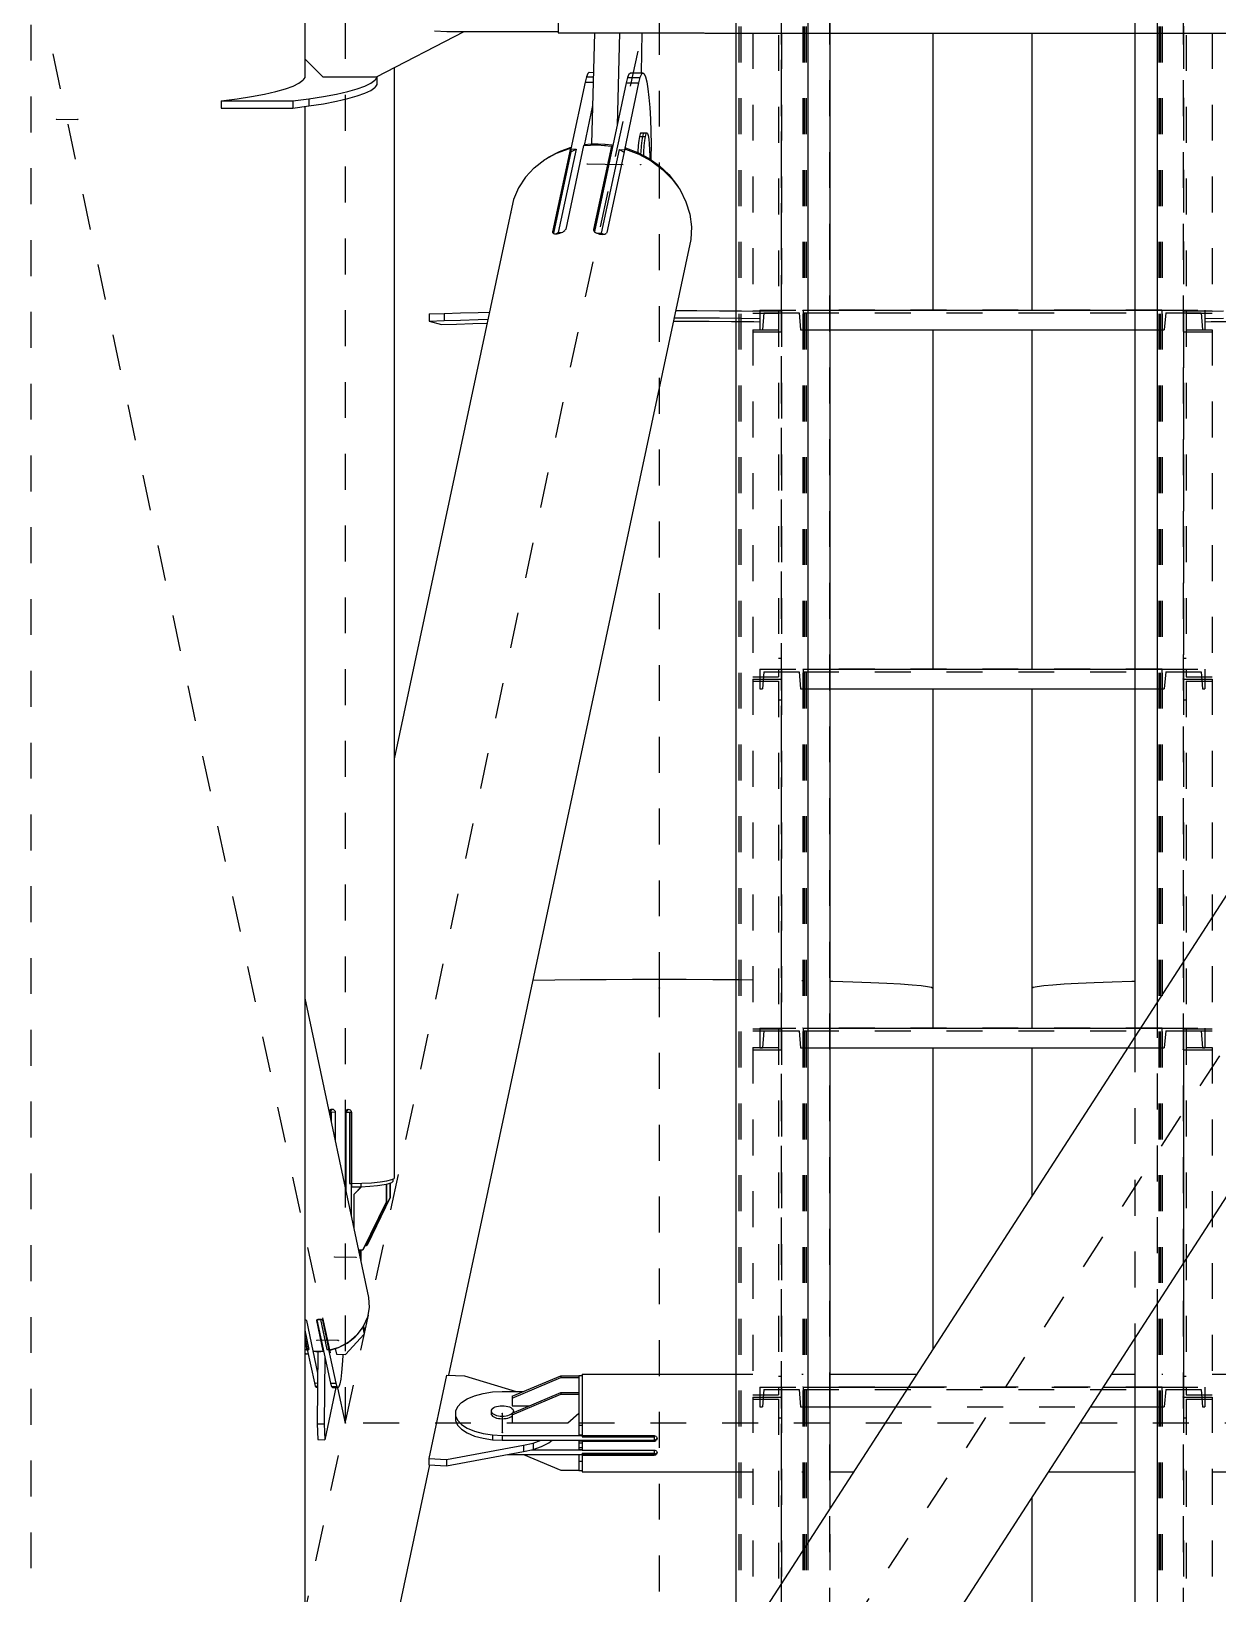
# Model space of a CAD drawing. Header units: millimetres. Extents: x 149919 to 150445, y 136651 to 136866.
# Drawn here: x 150370.813 to 150374.118, y 136713 to 136717.353 of the extents above; entities that cross this region are included whole.
import ezdxf

# ---------------------------------------------------------------- set-up
doc = ezdxf.new("R2010")
doc.units = ezdxf.units.MM
doc.header["$LTSCALE"] = 0.25
for name, pattern in [('CENTER', [50.8, 31.75, -6.35, 6.35, -6.35]), ('XKITLINE00', [0]), ('XKITLINE02', [4, 2, -2]), ('XKITLINE03', [6, 3, -1, 1, -1])]:
    doc.linetypes.add(name, pattern=pattern)

# ---------------------------------------------------------------- blocks, each defined once
blk = doc.blocks.new('çatıı')
at = {"color": 8, "linetype": 'CENTER'}
for p, q in [((23075, 6431.43), (23075, 8100.54)), ((22900, 5629.8), (22900, 7286.23)), ((22987.5, 6310.27), (22987.5, 7130.27)), ((22900, 5900.27), (23075, 6720.27)), ((22987.5, 6310.27), (22900, 6720.27)), ((22900, 5900.27), (23430, 6720.27)), ((22907, 6673.49), (22912.97, 6673.42)), ((23054.88, 6661.04), (23069.79, 6660.85)), ((23075, 4763.35), (23075, 6431.43)), ((22990.48, 6356.42), (22984.51, 6356.49)), ((22985.57, 6333.24), (22979.6, 6333.32)), ((23031.21, 6312.93), (23031.21, 6307.62)), ((23342.5, 6310.27), (22987.5, 6310.27))]:
    blk.add_line(p, q, dxfattribs=at)
at = {"color": 116, "linetype": 'XKITLINE02', "true_color": 0x136734}
for p, q in [((23097.16, 7919.31), (23097.16, 6234.33)), ((23097.69, 7919.31), (23097.69, 6234.33)), ((23114.92, 7919.31), (23114.93, 6234.33)), ((23115.01, 7919.31), (23115.01, 6234.33)), ((23115.46, 7919.31), (23115.46, 6234.33)), ((23115.86, 7919.31), (23115.86, 6234.33)), ((23116.31, 7919.31), (23116.31, 6234.33)), ((23122.51, 7919.31), (23122.51, 6234.33)), ((23214.14, 7919.31), (23214.14, 6234.33)), ((23214.54, 7919.31), (23214.53, 6234.33)), ((23214.99, 7919.31), (23214.99, 6234.33)), ((23215.07, 7919.31), (23215.06, 6234.33)), ((23096.31, 6743.1), (23096.31, 6697.45)), ((23116.31, 6743.1), (23116.31, 6697.45)), ((23122.51, 6743.1), (23122.51, 6697.45)), ((23207.49, 6743.1), (23207.49, 6697.45)), ((23213.68, 6743.1), (23213.68, 6697.45)), ((23101.01, 6717.52), (23101.01, 6619.49)), ((23108.21, 6716.94), (23108.21, 6614.27)), ((23109.01, 6717.52), (23109.01, 6614.27)), ((23220.99, 6717.52), (23220.99, 6614.27)), ((23221.79, 6716.94), (23221.79, 6614.27)), ((23228.99, 6717.52), (23228.99, 6619.49)), ((23220.99, 6699.41), (23220.99, 6620.07)), ((23101.01, 6620.07), (23109.01, 6620.07)), ((23101.01, 6619.49), (23108.21, 6619.49)), ((23103.01, 6620.27), (23103.01, 6614.77)), ((23103.01, 6620.27), (23115.01, 6620.27)), ((23103.01, 6620.27), (23103.01, 6614.77)), ((23104.07, 6619.57), (23103.69, 6614.77)), ((23104.07, 6619.57), (23103.69, 6614.77)), ((23104.07, 6619.57), (23113.94, 6619.57)), ((23108.21, 6620.09), (23108.21, 6518.11)), ((23108.21, 6620.09), (23109.01, 6620.09)), ((23109.01, 6620.09), (23109.01, 6517.52)), ((23113.94, 6619.57), (23114.33, 6614.77)), ((23113.94, 6619.57), (23114.33, 6614.77)), ((23115.01, 6620.27), (23115.01, 6614.77)), ((23115.01, 6620.27), (23122.51, 6620.27)), ((23115.01, 6620.27), (23115.01, 6614.77)), ((23115.01, 6620.27), (23115.01, 6614.77)), ((23115.01, 6619.57), (23214.99, 6619.57)), ((23207.49, 6620.27), (23214.99, 6620.27)), ((23214.99, 6620.27), (23214.99, 6614.77)), ((23214.99, 6620.27), (23214.99, 6614.77)), ((23214.99, 6620.27), (23226.99, 6620.27)), ((23214.99, 6620.27), (23214.99, 6614.77)), ((23216.05, 6619.57), (23215.67, 6614.77)), ((23216.05, 6619.57), (23215.67, 6614.77)), ((23216.05, 6619.57), (23225.92, 6619.57)), ((23220.99, 6620.09), (23220.99, 6517.52)), ((23220.99, 6620.09), (23221.79, 6620.09)), ((23220.99, 6620.07), (23228.99, 6620.07)), ((23221.79, 6620.09), (23221.79, 6518.11)), ((23221.79, 6619.49), (23228.99, 6619.49)), ((23225.92, 6619.57), (23226.31, 6614.77)), ((23225.92, 6619.57), (23226.31, 6614.77)), ((23226.99, 6620.27), (23226.99, 6614.77)), ((23226.99, 6620.27), (23226.99, 6614.77)), ((23101.01, 6614.84), (23101.01, 6517.52)), ((23101.01, 6614.84), (23108.21, 6614.84)), ((23101.01, 6614.26), (23109.01, 6614.26)), ((23103.01, 6614.77), (23103.69, 6614.77)), ((23108.21, 6614.27), (23109.01, 6614.27)), ((23114.33, 6614.77), (23115.01, 6614.77)), ((23115.01, 6614.77), (23122.51, 6614.77)), ((23207.49, 6614.77), (23214.99, 6614.77)), ((23214.99, 6614.77), (23215.67, 6614.77)), ((23220.99, 6614.27), (23221.79, 6614.27)), ((23220.99, 6614.26), (23228.99, 6614.26)), ((23221.79, 6614.84), (23228.99, 6614.84)), ((23226.31, 6614.77), (23226.99, 6614.77)), ((23228.99, 6614.84), (23228.99, 6517.52)), ((23108.21, 6523.35), (23109.01, 6523.35)), ((23220.99, 6523.35), (23221.79, 6523.35)), ((23101.01, 6518.11), (23108.21, 6518.11)), ((23101.01, 6517.52), (23109.01, 6517.52)), ((23101.01, 6517.52), (23101.01, 6419.49)), ((23101.01, 6517.52), (23109.01, 6517.52)), ((23101.01, 6516.94), (23108.21, 6516.94)), ((23103.01, 6520.27), (23103.01, 6514.77)), ((23103.01, 6520.27), (23115.01, 6520.27)), ((23103.01, 6520.27), (23103.01, 6514.77)), ((23104.07, 6519.57), (23103.69, 6514.77)), ((23104.07, 6519.57), (23103.69, 6514.77)), ((23104.07, 6519.57), (23113.94, 6519.57)), ((23108.21, 6516.94), (23108.21, 6414.27)), ((23109.01, 6517.52), (23109.01, 6414.27)), ((23113.94, 6519.57), (23114.33, 6514.77)), ((23113.94, 6519.57), (23114.33, 6514.77)), ((23115.01, 6520.27), (23115.01, 6514.77)), ((23115.01, 6520.27), (23122.51, 6520.27)), ((23115.01, 6520.27), (23115.01, 6514.77)), ((23115.01, 6520.27), (23115.01, 6514.77)), ((23115.01, 6519.57), (23214.99, 6519.57)), ((23207.49, 6520.27), (23214.99, 6520.27)), ((23214.99, 6520.27), (23214.99, 6514.77)), ((23214.99, 6520.27), (23214.99, 6514.77)), ((23214.99, 6520.27), (23226.99, 6520.27)), ((23214.99, 6520.27), (23214.99, 6514.77)), ((23216.05, 6519.57), (23215.67, 6514.77)), ((23216.05, 6519.57), (23215.67, 6514.77)), ((23216.05, 6519.57), (23225.92, 6519.57)), ((23220.99, 6520.27), (23220.99, 6517.52)), ((23220.99, 6517.52), (23228.99, 6517.52)), ((23220.99, 6517.52), (23220.99, 6414.27)), ((23220.99, 6517.52), (23228.99, 6517.52)), ((23221.79, 6518.11), (23228.99, 6518.11)), ((23221.79, 6516.94), (23221.79, 6414.27)), ((23221.79, 6516.94), (23228.99, 6516.94)), ((23225.92, 6519.57), (23226.31, 6514.77)), ((23225.92, 6519.57), (23226.31, 6514.77)), ((23226.99, 6520.27), (23226.99, 6514.77)), ((23226.99, 6520.27), (23226.99, 6514.77)), ((23228.99, 6517.52), (23228.99, 6419.49)), ((23103.01, 6514.77), (23103.69, 6514.77)), ((23114.33, 6514.77), (23115.01, 6514.77)), ((23115.01, 6514.77), (23122.51, 6514.77)), ((23207.49, 6514.77), (23214.99, 6514.77)), ((23214.99, 6514.77), (23215.67, 6514.77)), ((23226.31, 6514.77), (23226.99, 6514.77)), ((23108.21, 6511.72), (23109.01, 6511.72)), ((23220.99, 6511.72), (23221.79, 6511.72)), ((23220.99, 6438.9), (23220.99, 6420.07)), ((23213.68, 6427.6), (23213.68, 6343.61)), ((23101.01, 6420.07), (23109.01, 6420.07)), ((23101.01, 6419.49), (23108.21, 6419.49)), ((23103.01, 6420.27), (23103.01, 6414.77)), ((23103.01, 6420.27), (23115.01, 6420.27)), ((23103.01, 6420.27), (23103.01, 6414.77)), ((23104.07, 6419.57), (23103.69, 6414.77)), ((23104.07, 6419.57), (23103.69, 6414.77)), ((23104.07, 6419.57), (23113.94, 6419.57)), ((23108.21, 6420.09), (23108.21, 6318.11)), ((23108.21, 6420.09), (23109.01, 6420.09)), ((23109.01, 6420.09), (23109.01, 6317.52)), ((23113.94, 6419.57), (23114.33, 6414.77)), ((23113.94, 6419.57), (23114.33, 6414.77)), ((23115.01, 6420.27), (23115.01, 6414.77)), ((23115.01, 6420.27), (23122.51, 6420.27)), ((23115.01, 6420.27), (23115.01, 6414.77)), ((23115.01, 6420.27), (23115.01, 6414.77)), ((23115.01, 6419.57), (23214.99, 6419.57)), ((23207.49, 6420.27), (23214.99, 6420.27)), ((23207.49, 6418.01), (23207.49, 6334.02)), ((23214.99, 6420.27), (23214.99, 6414.77)), ((23214.99, 6420.27), (23214.99, 6414.77)), ((23214.99, 6420.27), (23226.99, 6420.27)), ((23214.99, 6420.27), (23214.99, 6414.77)), ((23216.05, 6419.57), (23215.67, 6414.77)), ((23216.05, 6419.57), (23215.67, 6414.77)), ((23216.05, 6419.57), (23225.92, 6419.57)), ((23220.99, 6420.09), (23220.99, 6317.52)), ((23220.99, 6420.09), (23221.79, 6420.09)), ((23220.99, 6420.07), (23228.99, 6420.07)), ((23221.79, 6420.09), (23221.79, 6318.11)), ((23221.79, 6419.49), (23228.99, 6419.49)), ((23225.92, 6419.57), (23226.31, 6414.77)), ((23225.92, 6419.57), (23226.31, 6414.77)), ((23226.99, 6420.27), (23226.99, 6414.77)), ((23226.99, 6420.27), (23226.99, 6414.77)), ((23101.01, 6414.84), (23101.01, 6317.52)), ((23101.01, 6414.84), (23108.21, 6414.84)), ((23101.01, 6414.26), (23109.01, 6414.26)), ((23103.01, 6414.77), (23103.69, 6414.77)), ((23108.21, 6414.27), (23109.01, 6414.27)), ((23114.33, 6414.77), (23115.01, 6414.77)), ((23115.01, 6414.77), (23122.51, 6414.77)), ((23205.4, 6414.77), (23214.99, 6414.77)), ((23214.99, 6414.77), (23215.67, 6414.77)), ((23220.99, 6414.27), (23221.79, 6414.27)), ((23220.99, 6414.26), (23228.99, 6414.26)), ((23221.79, 6414.84), (23228.99, 6414.84)), ((23226.31, 6414.77), (23226.99, 6414.77)), ((23228.99, 6414.84), (23228.99, 6317.52)), ((23220.99, 6408.53), (23220.99, 6317.52)), ((23103.01, 6320.27), (23103.01, 6314.77)), ((23103.01, 6320.27), (23115.01, 6320.27)), ((23103.01, 6320.27), (23103.01, 6314.77)), ((23108.21, 6323.35), (23109.01, 6323.35)), ((23115.01, 6320.27), (23115.01, 6314.77)), ((23115.01, 6320.27), (23122.51, 6320.27)), ((23115.01, 6320.27), (23115.01, 6314.77)), ((23115.01, 6320.27), (23115.01, 6314.77)), ((23144.32, 6320.27), (23198.6, 6320.27)), ((23207.49, 6320.27), (23214.99, 6320.27)), ((23214.99, 6320.27), (23214.99, 6314.77)), ((23214.99, 6320.27), (23214.99, 6314.77)), ((23214.99, 6320.27), (23226.99, 6320.27)), ((23214.99, 6320.27), (23214.99, 6314.77)), ((23220.99, 6323.35), (23221.79, 6323.35)), ((23226.99, 6320.27), (23226.99, 6314.77)), ((23226.99, 6320.27), (23226.99, 6314.77)), ((23101.01, 6318.11), (23108.21, 6318.11)), ((23101.01, 6317.52), (23101.01, 6219.49)), ((23101.01, 6317.52), (23109.01, 6317.52)), ((23101.01, 6317.52), (23109.01, 6317.52)), ((23101.01, 6316.94), (23108.21, 6316.94)), ((23104.07, 6319.57), (23103.69, 6314.77)), ((23104.07, 6319.57), (23103.69, 6314.77)), ((23104.07, 6319.57), (23113.94, 6319.57)), ((23108.21, 6316.94), (23108.21, 6214.27)), ((23109.01, 6317.52), (23109.01, 6214.27)), ((23113.94, 6319.57), (23114.33, 6314.77)), ((23113.94, 6319.57), (23114.33, 6314.77)), ((23115.01, 6319.57), (23214.99, 6319.57)), ((23216.05, 6319.57), (23215.67, 6314.77)), ((23216.05, 6319.57), (23215.67, 6314.77)), ((23216.05, 6319.57), (23225.92, 6319.57)), ((23220.99, 6317.52), (23220.99, 6234.33)), ((23220.99, 6317.52), (23228.99, 6317.52)), ((23220.99, 6317.52), (23228.99, 6317.52)), ((23221.79, 6318.11), (23228.99, 6318.11)), ((23221.79, 6316.94), (23221.79, 6217.17)), ((23221.79, 6316.94), (23228.99, 6316.94)), ((23225.92, 6319.57), (23226.31, 6314.77)), ((23225.92, 6319.57), (23226.31, 6314.77)), ((23228.99, 6317.52), (23228.99, 6234.33)), ((23103.01, 6314.77), (23103.69, 6314.77)), ((23108.21, 6311.72), (23109.01, 6311.72)), ((23114.33, 6314.77), (23115.01, 6314.77)), ((23115.01, 6314.77), (23122.51, 6314.77)), ((23140.76, 6314.77), (23195.05, 6314.77)), ((23207.49, 6314.77), (23214.99, 6314.77)), ((23214.99, 6314.77), (23215.67, 6314.77)), ((23220.99, 6311.72), (23221.79, 6311.72)), ((23226.31, 6314.77), (23226.99, 6314.77))]:
    blk.add_line(p, q, dxfattribs=at)
at = {"color": 1, "linetype": 'XKITLINE03'}
for p, q in [((23109.01, 6234.33), (23109.01, 7919.31)), ((23122.51, 6234.33), (23122.51, 7919.31)), ((23214.99, 7919.31), (23214.99, 6234.33)), ((23220.98, 6234.33), (23220.99, 7919.31)), ((23109.01, 6620.07), (23109.01, 6717.52)), ((23220.99, 6717.52), (23220.99, 6620.07)), ((23214.99, 6620.27), (23115.01, 6620.27)), ((23115.01, 6620.27), (23115.01, 6620.27)), ((23214.99, 6620.27), (23214.99, 6620.27)), ((23109.01, 6517.52), (23109.01, 6614.26)), ((23220.99, 6614.26), (23220.99, 6517.52)), ((23109.01, 6420.07), (23109.01, 6517.52)), ((23214.99, 6520.27), (23115.01, 6520.27)), ((23115.01, 6520.27), (23115.01, 6520.27)), ((23214.99, 6520.27), (23214.99, 6520.27)), ((23220.99, 6517.52), (23220.99, 6420.07)), ((23214.99, 6420.27), (23115.01, 6420.27)), ((23115.01, 6420.27), (23115.01, 6420.27)), ((23214.99, 6420.27), (23214.99, 6420.27)), ((23109.01, 6317.52), (23109.01, 6414.26)), ((23220.99, 6414.26), (23220.99, 6317.52)), ((23214.99, 6320.27), (23115.01, 6320.27)), ((23115.01, 6320.27), (23115.01, 6320.27)), ((23214.99, 6320.27), (23214.99, 6320.27)), ((23109.01, 6220.07), (23109.01, 6317.52)), ((23220.99, 6317.52), (23220.99, 6220.07))]:
    blk.add_line(p, q, dxfattribs=at)
at = {"color": 8, "linetype": 'XKITLINE00'}
for p, q in [((22976.2, 6748.43), (22976.2, 6690.26)), ((23046.8, 6725.29), (23046.8, 6697.54)), ((22996.2, 6685.3), (23020.56, 6697.88)), ((23012.35, 6698.15), (23015.8, 6697.88)), ((23015.8, 6697.88), (23046.8, 6697.88)), ((23046.8, 6697.54), (23046.8, 6697.51)), ((23046.8, 6697.54), (23086.8, 6697.54)), ((23046.8, 6697.51), (23086.8, 6697.51)), ((23056.92, 6697.51), (23056.11, 6666.61)), ((23063.89, 6697.51), (23063.21, 6671.87)), ((23070.07, 6697.51), (23069.89, 6686.36)), ((23086.8, 6697.54), (23086.8, 6697.51)), ((23086.8, 6697.54), (23087.11, 6697.53)), ((23086.8, 6697.51), (23087.11, 6697.51)), ((23087.11, 6697.53), (23087.39, 6697.51)), ((23087.11, 6697.51), (23087.39, 6697.51)), ((23087.39, 6697.51), (23087.63, 6697.48)), ((23087.63, 6697.48), (23087.8, 6697.45)), ((23087.8, 6697.45), (23242.19, 6697.45)), ((23151.2, 6697.45), (23151.2, 6620.27)), ((23178.8, 6697.45), (23178.8, 6620.27)), ((22976.2, 6690.26), (22976.2, 6685.1)), ((22976.2, 6690.26), (22981.2, 6685.3)), ((22976.2, 6686.02), (22976.23, 6685.97)), ((22976.23, 6685.97), (22976.23, 6685.15)), ((23001.07, 6687.82), (23001.07, 6378.42)), ((23055.07, 6686.21), (23054.67, 6685.28)), ((23055.07, 6686.21), (23055.47, 6686.55)), ((23055.47, 6686.55), (23056.64, 6686.53)), ((23066.51, 6686.06), (23066.11, 6685.14)), ((23066.51, 6686.06), (23066.91, 6686.4)), ((23066.91, 6686.4), (23070.39, 6686.36)), ((23069.99, 6686.02), (23069.59, 6685.09)), ((23069.99, 6686.02), (23070.39, 6686.36)), ((23070.39, 6686.36), (23070.78, 6686.11)), ((23070.78, 6686.11), (23071.16, 6685.28)), ((22968.16, 6681.2), (22970.81, 6681.95)), ((22970.81, 6681.95), (22972.96, 6682.72)), ((22972.96, 6682.72), (22974.59, 6683.52)), ((22974.59, 6683.52), (22975.68, 6684.33)), ((22976.23, 6685.15), (22975.68, 6684.33)), ((22981.2, 6685.3), (22996.2, 6685.3)), ((22988.16, 6681.2), (22990.81, 6681.95)), ((22990.81, 6681.95), (22992.96, 6682.72)), ((22992.96, 6682.72), (22994.59, 6683.52)), ((22992.96, 6680.74), (22994.59, 6681.53)), ((22994.59, 6683.52), (22995.68, 6684.33)), ((22994.59, 6681.53), (22995.68, 6682.34)), ((22996.23, 6685.15), (22995.68, 6684.33)), ((22996.23, 6683.16), (22995.68, 6682.34)), ((22996.23, 6685.32), (22996.23, 6685.15)), ((22996.23, 6685.15), (22996.23, 6683.16)), ((23054.29, 6683.8), (23050.32, 6665.19)), ((23054.67, 6685.28), (23054.29, 6683.8)), ((23054.29, 6683.8), (23056.56, 6683.77)), ((23054.67, 6685.28), (23056.6, 6685.26)), ((23065.73, 6683.65), (23056.88, 6642.22)), ((23069.21, 6683.61), (23065.24, 6665)), ((23066.11, 6685.14), (23065.73, 6683.65)), ((23065.73, 6683.65), (23069.21, 6683.61)), ((23066.11, 6685.14), (23069.59, 6685.09)), ((23069.59, 6685.09), (23069.21, 6683.61)), ((23071.16, 6685.28), (23071.51, 6683.88)), ((23071.51, 6683.88), (23071.82, 6681.95)), ((23071.82, 6681.95), (23072.1, 6679.54)), ((22952.88, 6678.56), (22957.34, 6679.16)), ((22952.88, 6678.56), (22972.88, 6678.56)), ((22952.88, 6678.56), (22952.88, 6676.58)), ((22957.34, 6679.16), (22961.4, 6679.8)), ((22961.4, 6679.8), (22965.01, 6680.48)), ((22965.01, 6680.48), (22968.16, 6681.2)), ((22972.88, 6678.56), (22977.34, 6679.16)), ((22972.88, 6678.56), (22972.88, 6676.58)), ((22972.88, 6676.58), (22977.34, 6677.17)), ((22977.34, 6679.16), (22981.4, 6679.8)), ((22977.34, 6679.16), (22977.34, 6677.17)), ((22977.34, 6677.17), (22981.4, 6677.81)), ((22981.4, 6679.8), (22985.01, 6680.48)), ((22981.4, 6677.81), (22985.01, 6678.49)), ((22985.01, 6680.48), (22988.16, 6681.2)), ((22985.01, 6678.49), (22988.16, 6679.21)), ((22988.16, 6679.21), (22990.81, 6679.96)), ((22990.81, 6679.96), (22992.96, 6680.74)), ((23056.39, 6677.29), (23054.01, 6666.13)), ((23072.1, 6679.54), (23072.32, 6676.71)), ((22952.88, 6676.58), (22972.88, 6676.58)), ((22976.2, 6677.02), (22976.2, 6105.29)), ((23072.32, 6676.71), (23072.5, 6673.52)), ((23072.5, 6673.52), (23072.61, 6670.06)), ((23069.46, 6668.68), (23069.27, 6667.57)), ((23069.66, 6669.4), (23069.46, 6668.68)), ((23069.46, 6668.68), (23070.25, 6668.67)), ((23069.87, 6669.69), (23069.66, 6669.4)), ((23069.87, 6669.69), (23070.67, 6669.68)), ((23070.25, 6668.67), (23070.06, 6667.56)), ((23070.25, 6668.67), (23070.06, 6667.56)), ((23070.46, 6669.39), (23070.25, 6668.67)), ((23070.46, 6669.39), (23070.25, 6668.67)), ((23070.25, 6668.67), (23071.05, 6668.66)), ((23070.67, 6669.68), (23070.46, 6669.39)), ((23070.67, 6669.68), (23070.46, 6669.39)), ((23070.67, 6669.68), (23071.46, 6669.67)), ((23071.05, 6668.66), (23070.86, 6667.55)), ((23071.25, 6669.38), (23071.05, 6668.66)), ((23071.46, 6669.67), (23071.25, 6669.38)), ((23071.46, 6669.67), (23071.67, 6669.52)), ((23071.67, 6669.52), (23071.86, 6668.93)), ((23071.86, 6668.93), (23072.03, 6667.94)), ((23072.61, 6670.06), (23072.66, 6666.41)), ((23044.07, 6662.9), (23047.13, 6664.51)), ((23050.21, 6665.39), (23045.25, 6642.14)), ((23050.26, 6664.3), (23045.44, 6641.74)), ((23050.35, 6664.44), (23045.5, 6641.7)), ((23046.36, 6664.03), (23049.97, 6665.34)), ((23051.78, 6665.18), (23046.82, 6641.92)), ((23047.13, 6664.51), (23047.08, 6664.29)), ((23047.13, 6664.51), (23050.42, 6665.68)), ((23053.86, 6666.12), (23048.9, 6642.86)), ((23049.97, 6665.34), (23050.21, 6665.39)), ((23050.21, 6665.39), (23050.26, 6664.3)), ((23050.32, 6665.14), (23050.24, 6664.75)), ((23050.24, 6664.75), (23050.27, 6664.05)), ((23050.32, 6665.19), (23051.78, 6665.18)), ((23050.32, 6665.19), (23050.35, 6664.44)), ((23050.35, 6664.44), (23051.78, 6665.18)), ((23053.86, 6666.12), (23057.72, 6666.34)), ((23054.08, 6666.42), (23054.02, 6666.13)), ((23054.08, 6666.42), (23056.01, 6666.61)), ((23056.01, 6666.61), (23055.93, 6666.24)), ((23056.01, 6666.61), (23057.95, 6666.65)), ((23061.61, 6666.02), (23056.65, 6642.76)), ((23061.66, 6664.96), (23056.82, 6642.29)), ((23057.72, 6666.34), (23061.61, 6666.02)), ((23057.95, 6666.65), (23059.9, 6666.56)), ((23063.77, 6665.02), (23058.81, 6641.77)), ((23059.9, 6666.56), (23059.81, 6666.17)), ((23059.9, 6666.56), (23061.84, 6666.32)), ((23065.33, 6665.19), (23060.36, 6641.94)), ((23061.61, 6666.02), (23061.66, 6664.96)), ((23061.84, 6666.32), (23061.64, 6665.39)), ((23061.64, 6665.39), (23061.67, 6664.66)), ((23061.84, 6666.32), (23061.87, 6665.59)), ((23063.77, 6665.02), (23065.24, 6665)), ((23063.77, 6665.02), (23065.14, 6664.32)), ((23065.24, 6665), (23065.24, 6664.81)), ((23065.33, 6665.19), (23065.58, 6665.14)), ((23065.55, 6665.49), (23065.48, 6665.16)), ((23065.55, 6665.49), (23068.97, 6664.23)), ((23065.58, 6665.14), (23069.3, 6663.74)), ((23068.97, 6664.23), (23068.9, 6663.89)), ((23068.98, 6664.41), (23068.97, 6664.23)), ((23068.97, 6664.23), (23072.16, 6662.54)), ((23069.11, 6666.12), (23068.98, 6664.41)), ((23069.27, 6667.57), (23069.11, 6666.12)), ((23069.78, 6664.4), (23069.75, 6663.81)), ((23069.78, 6664.4), (23069.75, 6663.81)), ((23069.9, 6666.11), (23069.78, 6664.4)), ((23069.9, 6666.11), (23069.78, 6664.4)), ((23070.06, 6667.56), (23069.9, 6666.11)), ((23070.06, 6667.56), (23069.9, 6666.11)), ((23070.57, 6664.39), (23070.53, 6663.4)), ((23070.7, 6666.1), (23070.57, 6664.39)), ((23070.86, 6667.55), (23070.7, 6666.1)), ((23072.03, 6667.94), (23072.16, 6666.59)), ((23072.16, 6666.59), (23072.26, 6664.95)), ((23072.26, 6664.95), (23072.31, 6663.1)), ((23072.66, 6666.41), (23072.65, 6662.66)), ((23040.15, 6659.98), (23037.69, 6657.33)), ((23040.15, 6659.98), (23043.06, 6662.23)), ((23043.06, 6662.23), (23046.36, 6664.03)), ((23043.46, 6662.45), (23044.07, 6662.9)), ((23069.3, 6663.74), (23072.75, 6661.85)), ((23072.16, 6662.54), (23075.07, 6660.47)), ((23072.31, 6663.1), (23072.32, 6662.43)), ((23072.65, 6662.66), (23072.64, 6662.2)), ((23072.75, 6661.85), (23075.87, 6659.52)), ((23075.07, 6660.47), (23077.62, 6658.05)), ((23037.69, 6657.33), (23035.75, 6654.35)), ((23075.87, 6659.52), (23078.55, 6656.81)), ((23077.62, 6658.05), (23079.76, 6655.34)), ((23078.55, 6656.81), (23080.75, 6653.77)), ((23034.37, 6651.11), (23033.59, 6647.69)), ((23035.75, 6654.35), (23034.37, 6651.11)), ((23079.76, 6655.34), (23080.29, 6654.42)), ((23080.75, 6653.77), (23082.41, 6650.5)), ((23033.59, 6647.69), (23001.07, 6495.31)), ((23033.59, 6647.69), (23033.58, 6647.4)), ((23082.41, 6650.5), (23083.48, 6647.05)), ((23083.48, 6647.05), (23083.94, 6643.53)), ((23048.38, 6642.26), (23048.64, 6642.46)), ((23048.77, 6642.63), (23048.64, 6642.46)), ((23048.81, 6642.67), (23048.77, 6642.63)), ((23048.9, 6642.86), (23048.81, 6642.67)), ((23056.65, 6642.76), (23056.66, 6642.57)), ((23056.66, 6642.57), (23056.68, 6642.53)), ((23056.68, 6642.53), (23056.76, 6642.36)), ((23056.76, 6642.36), (23056.94, 6642.15)), ((23083.94, 6643.53), (23083.78, 6640.02)), ((23083.78, 6640.02), (23016.25, 6323.6)), ((23045.25, 6642.14), (23045.25, 6641.95)), ((23045.25, 6641.95), (23045.35, 6641.8)), ((23045.35, 6641.8), (23045.53, 6641.68)), ((23045.53, 6641.68), (23045.79, 6641.6)), ((23045.79, 6641.6), (23046.12, 6641.57)), ((23046.12, 6641.57), (23046.49, 6641.58)), ((23046.13, 6641.57), (23046.82, 6641.92)), ((23046.49, 6641.58), (23046.89, 6641.64)), ((23046.82, 6641.92), (23047.74, 6641.91)), ((23046.89, 6641.64), (23047.3, 6641.75)), ((23047.3, 6641.75), (23047.7, 6641.89)), ((23047.7, 6641.89), (23048.07, 6642.06)), ((23048.07, 6642.06), (23048.38, 6642.26)), ((23056.94, 6642.15), (23057.21, 6641.95)), ((23057.21, 6641.95), (23057.54, 6641.76)), ((23057.5, 6641.79), (23058.81, 6641.77)), ((23057.54, 6641.76), (23057.92, 6641.61)), ((23057.92, 6641.61), (23058.32, 6641.5)), ((23058.32, 6641.5), (23058.74, 6641.43)), ((23058.74, 6641.43), (23059.15, 6641.4)), ((23058.81, 6641.77), (23059.48, 6641.42)), ((23059.15, 6641.4), (23059.52, 6641.43)), ((23059.52, 6641.43), (23059.84, 6641.5)), ((23059.84, 6641.5), (23060.1, 6641.61)), ((23060.1, 6641.61), (23060.28, 6641.76)), ((23060.36, 6641.94), (23060.28, 6641.76)), ((23010.9, 6619.23), (23015.03, 6619.4)), ((23010.9, 6619.23), (23010.9, 6617.23)), ((23010.9, 6617.23), (23015.03, 6617.4)), ((23010.9, 6617.23), (23014.32, 6616.26)), ((23014.32, 6616.26), (23018.45, 6616.42)), ((23015.03, 6619.4), (23019.57, 6619.55)), ((23015.03, 6619.4), (23015.03, 6617.4)), ((23015.03, 6617.4), (23019.57, 6617.55)), ((23018.45, 6616.42), (23022.99, 6616.57)), ((23019.57, 6619.55), (23024.48, 6619.68)), ((23019.57, 6617.55), (23024.48, 6617.68)), ((23022.99, 6616.57), (23027.02, 6616.69)), ((23024.48, 6619.68), (23027.68, 6619.76)), ((23024.48, 6617.68), (23027.25, 6617.75)), ((23078.92, 6617.24), (23082.42, 6617.23)), ((23079.13, 6618.2), (23085.4, 6618.17)), ((23079.55, 6620.2), (23085.4, 6620.17)), ((23082.42, 6617.23), (23088.82, 6617.2)), ((23085.4, 6620.17), (23091.7, 6620.13)), ((23085.4, 6618.17), (23091.7, 6618.13)), ((23088.82, 6617.2), (23095.12, 6617.15)), ((23091.7, 6620.13), (23097.86, 6620.06)), ((23091.7, 6618.13), (23097.86, 6618.06)), ((23095.12, 6617.15), (23101.28, 6617.09)), ((23097.86, 6620.06), (23101.01, 6620.02)), ((23097.86, 6618.06), (23103.01, 6617.99)), ((23101.28, 6617.09), (23103.01, 6617.07)), ((23226.99, 6617.99), (23232.13, 6618.06)), ((23226.99, 6617.07), (23228.71, 6617.09)), ((23228.71, 6617.09), (23234.87, 6617.15)), ((23228.99, 6620.02), (23232.13, 6620.06)), ((23151.2, 6614.77), (23151.2, 6520.27)), ((23178.8, 6614.77), (23178.8, 6520.27)), ((23283.64, 6535.83), (23007.88, 6109.19)), ((23151.2, 6514.77), (23151.2, 6431.43)), ((23178.8, 6514.77), (23178.8, 6431.43)), ((23322.11, 6511.36), (23046.35, 6084.72)), ((23039.74, 6433.63), (23045.83, 6433.73)), ((23045.83, 6433.73), (23052.88, 6433.81)), ((23052.88, 6433.81), (23060.13, 6433.87)), ((23060.13, 6433.87), (23067.53, 6433.91)), ((23067.53, 6433.91), (23075, 6433.92)), ((23075, 6433.92), (23082.46, 6433.91)), ((23082.46, 6433.91), (23089.86, 6433.87)), ((23089.86, 6433.87), (23097.12, 6433.81)), ((23097.12, 6433.81), (23101.01, 6433.77)), ((23114.72, 6433.55), (23115.01, 6433.54)), ((23214.99, 6433.54), (23215.27, 6433.55)), ((23122.51, 6433.37), (23123.34, 6433.35)), ((23123.34, 6433.35), (23128.88, 6433.19)), ((23128.88, 6433.19), (23133.9, 6433.01)), ((23128.88, 6433.19), (23133.9, 6433.01)), ((23133.9, 6433.01), (23138.35, 6432.81)), ((23133.9, 6433.01), (23138.35, 6432.81)), ((23138.35, 6432.81), (23142.2, 6432.6)), ((23138.35, 6432.81), (23142.2, 6432.6)), ((23142.2, 6432.6), (23145.39, 6432.38)), ((23142.2, 6432.6), (23145.39, 6432.38)), ((23145.39, 6432.38), (23147.91, 6432.15)), ((23145.39, 6432.38), (23147.91, 6432.15)), ((23147.91, 6432.15), (23149.73, 6431.91)), ((23147.91, 6432.15), (23149.73, 6431.91)), ((23149.73, 6431.91), (23150.83, 6431.67)), ((23149.73, 6431.91), (23150.83, 6431.67)), ((23150.83, 6431.67), (23151.2, 6431.43)), ((23150.83, 6431.67), (23151.2, 6431.43)), ((23151.2, 6431.43), (23151.2, 6420.27)), ((23178.8, 6431.43), (23179.16, 6431.67)), ((23178.8, 6431.43), (23179.16, 6431.67)), ((23178.8, 6431.43), (23178.8, 6420.27)), ((23179.16, 6431.67), (23180.26, 6431.91)), ((23179.16, 6431.67), (23180.26, 6431.91)), ((23180.26, 6431.91), (23182.08, 6432.15)), ((23180.26, 6431.91), (23182.08, 6432.15)), ((23182.08, 6432.15), (23184.6, 6432.38)), ((23182.08, 6432.15), (23184.6, 6432.38)), ((23184.6, 6432.38), (23187.79, 6432.6)), ((23184.6, 6432.38), (23187.79, 6432.6)), ((23187.79, 6432.6), (23191.64, 6432.81)), ((23187.79, 6432.6), (23191.64, 6432.81)), ((23191.64, 6432.81), (23196.09, 6433.01)), ((23191.64, 6432.81), (23196.09, 6433.01)), ((23196.09, 6433.01), (23201.11, 6433.19)), ((23196.09, 6433.01), (23201.11, 6433.19)), ((23201.11, 6433.19), (23206.65, 6433.35)), ((23206.65, 6433.35), (23207.49, 6433.37)), ((22976.2, 6428.61), (22993.99, 6345.24)), ((23151.2, 6414.77), (23151.2, 6330.92)), ((23178.8, 6414.77), (23178.8, 6373.62)), ((22983.07, 6397.17), (22983.01, 6396.91)), ((22983.08, 6396.98), (22983.01, 6396.91)), ((22983.01, 6396.91), (22983.01, 6396.67)), ((22983.17, 6397.4), (22983.07, 6397.17)), ((22983.11, 6397.21), (22983.08, 6396.98)), ((22983.08, 6396.98), (22983.08, 6396.36)), ((22983.22, 6397.45), (22983.12, 6397.24)), ((22983.84, 6397.73), (22983.16, 6396.96)), ((22983.16, 6396.96), (22983.16, 6395.98)), ((22983.16, 6396.96), (22983.58, 6396.92)), ((22983.19, 6397.42), (22983.35, 6397.58)), ((22983.35, 6397.58), (22983.59, 6397.69)), ((22983.58, 6396.92), (22983.58, 6394)), ((22983.58, 6396.92), (22984.62, 6396.91)), ((22983.59, 6397.69), (22983.85, 6397.73)), ((22983.85, 6397.73), (22984.1, 6397.68)), ((22984.1, 6397.68), (22984.34, 6397.55)), ((22984.34, 6397.55), (22984.52, 6397.36)), ((22984.52, 6397.36), (22984.64, 6397.12)), ((22984.67, 6396.96), (22984.62, 6396.91)), ((22984.62, 6396.91), (22984.62, 6389.12)), ((22984.64, 6397.12), (22984.68, 6396.86)), ((22984.68, 6396.86), (22984.68, 6388.85)), ((22987.51, 6397.09), (22987.47, 6396.83)), ((22987.53, 6396.9), (22987.47, 6396.83)), ((22987.47, 6396.83), (22987.47, 6376.97)), ((22987.63, 6397.32), (22987.51, 6397.09)), ((22987.57, 6397.16), (22987.51, 6397.09)), ((22987.57, 6397.16), (22987.53, 6396.9)), ((22987.53, 6396.9), (22987.53, 6377.04)), ((22987.68, 6397.38), (22987.57, 6397.16)), ((22988.31, 6397.67), (22987.61, 6396.87)), ((22987.61, 6396.87), (22987.61, 6375.14)), ((22987.61, 6396.87), (22988.65, 6396.86)), ((22987.63, 6397.32), (22987.82, 6397.51)), ((22987.82, 6397.51), (22988.06, 6397.63)), ((22988.06, 6397.63), (22988.32, 6397.67)), ((22988.32, 6397.67), (22988.58, 6397.63)), ((22988.58, 6397.63), (22988.82, 6397.51)), ((22988.65, 6396.86), (22989.12, 6396.88)), ((22988.65, 6396.86), (22988.65, 6377)), ((22988.82, 6397.51), (22989.01, 6397.32)), ((22989.01, 6397.32), (22989.11, 6397.09)), ((22989.11, 6397.09), (22989.18, 6396.83)), ((22989.16, 6396.92), (22989.12, 6396.88)), ((22989.12, 6396.88), (22989.12, 6377.03)), ((22989.18, 6396.83), (22989.18, 6376.97)), ((22987.22, 6376.97), (22987.47, 6376.97)), ((22987.53, 6377.04), (22987.47, 6376.97)), ((22987.61, 6377.13), (22987.5, 6377.01)), ((22987.5, 6377.01), (22987.5, 6376.02)), ((22987.53, 6380.15), (22987.61, 6380.15)), ((22988.65, 6377), (22989.12, 6377.03)), ((22988.65, 6377), (22989.1, 6377)), ((22989.12, 6377.03), (22989.1, 6377)), ((22989.1, 6377), (22989.1, 6368.15)), ((22989.18, 6376.97), (22992.09, 6377.06)), ((22989.22, 6376.98), (22989.22, 6376.03)), ((22991.86, 6377.05), (22991.86, 6376.1)), ((22992.09, 6377.06), (22994.83, 6377.22)), ((22994.83, 6377.22), (22997.21, 6377.45)), ((22997.21, 6377.45), (22999.1, 6377.73)), ((22998.85, 6376.8), (22999.63, 6376.96)), ((22998.95, 6376.82), (22998.95, 6371.95)), ((22999.1, 6377.73), (23000.41, 6378.07)), ((22999.63, 6376.96), (23000.46, 6377.27)), ((22999.9, 6377.07), (22999.9, 6373.02)), ((23000.01, 6377.11), (23000.01, 6373.14)), ((23000.41, 6378.07), (23001.07, 6378.42)), ((23000.75, 6377.6), (23000.46, 6377.27)), ((23000.75, 6378.25), (23000.75, 6377.6)), ((22987.42, 6376.02), (22987.5, 6376.02)), ((22987.61, 6376.14), (22987.5, 6376.02)), ((22989.22, 6376.03), (22991.86, 6376.1)), ((22989.9, 6373.93), (22992.12, 6376.12)), ((22989.9, 6373.93), (22989.9, 6364.4)), ((22990, 6374.05), (22992.1, 6376.12)), ((22990.95, 6375.12), (22991.95, 6376.11)), ((22990.95, 6375.12), (22990.95, 6374.99)), ((22991.06, 6375.24), (22991.94, 6376.11)), ((22991.86, 6376.1), (22994.32, 6376.24)), ((22991.86, 6376.1), (22991.86, 6376.03)), ((22999.9, 6373.02), (22993.44, 6359.7)), ((23000.01, 6373.14), (22993.54, 6359.82)), ((22994.32, 6376.24), (22996.49, 6376.44)), ((22996.49, 6376.44), (22998.29, 6376.68)), ((22998.29, 6376.68), (22998.83, 6376.8)), ((22998.83, 6376.8), (22998.85, 6376.8)), ((22998.85, 6376.8), (22998.85, 6376.8)), ((22998.85, 6376.8), (22998.85, 6371.83)), ((23000.01, 6373.14), (22999.9, 6373.02)), ((22998.85, 6371.83), (22992.38, 6358.51)), ((22998.95, 6371.95), (22992.49, 6358.63)), ((22998.95, 6371.95), (22998.85, 6371.83)), ((22993.01, 6359.71), (22993.44, 6359.7)), ((22993.54, 6359.82), (22993.44, 6359.7)), ((22991.15, 6358.53), (22992.38, 6358.51)), ((22991.54, 6358.52), (22991.56, 6358.27)), ((22991.56, 6358.27), (22991.58, 6357.81)), ((22991.58, 6357.81), (22991.6, 6357.31)), ((22991.6, 6357.31), (22991.6, 6356.78)), ((22991.6, 6356.78), (22991.6, 6356.44)), ((22991.86, 6357.98), (22991.83, 6355.35)), ((22991.86, 6358.52), (22991.86, 6357.98)), ((22992.49, 6358.63), (22992.38, 6358.51)), ((22994.16, 6342.48), (22993.65, 6339.73)), ((22993.99, 6345.24), (22994.16, 6342.48)), ((22976.2, 6339.18), (22976.24, 6339.16)), ((22976.24, 6339.16), (22976.45, 6339.06)), ((22976.45, 6339.06), (22976.59, 6338.95)), ((22976.59, 6338.95), (22976.65, 6338.84)), ((22976.65, 6338.84), (22978.45, 6330.43)), ((22979.45, 6338.91), (22979.44, 6338.8)), ((22979.44, 6338.8), (22981.23, 6330.39)), ((22979.55, 6339.02), (22979.45, 6338.91)), ((22979.54, 6339.01), (22981.26, 6330.94)), ((22979.55, 6339.02), (22979.73, 6339.12)), ((22979.58, 6339.04), (22983.35, 6321.37)), ((22979.73, 6339.12), (22979.95, 6339.19)), ((22979.82, 6339.15), (22980.6, 6339.14)), ((22979.95, 6339.19), (22980.21, 6339.23)), ((22980.21, 6339.23), (22980.48, 6339.24)), ((22980.48, 6339.24), (22980.72, 6339.21)), ((22980.6, 6339.14), (22980.73, 6339.21)), ((22980.6, 6339.14), (22982.39, 6330.73)), ((22980.72, 6339.21), (22980.93, 6339.15)), ((22980.93, 6339.15), (22981.05, 6339.06)), ((22981.05, 6339.06), (22981.14, 6338.97)), ((22981.14, 6338.97), (22982.93, 6330.56)), ((22993.65, 6339.73), (22992.49, 6337.12)), ((22976.2, 6336.1), (22977.33, 6330.8)), ((22976.2, 6334.3), (22976.89, 6331.04)), ((22976.2, 6334.05), (22976.8, 6331.21)), ((22976.2, 6333.31), (22976.77, 6330.64)), ((22992.75, 6334.99), (22987.5, 6329.4)), ((22988.46, 6332.86), (22990.73, 6334.8)), ((22988.74, 6333.1), (22990.11, 6334.19)), ((22990.35, 6334.47), (22990.11, 6334.19)), ((22992.49, 6337.12), (22990.73, 6334.8)), ((22992.34, 6336.93), (22992.75, 6334.99)), ((22992.53, 6337.21), (22992.81, 6335.9)), ((22992.81, 6335.9), (22992.75, 6334.99)), ((22976.2, 6330.83), (22976.77, 6330.64)), ((22976.2, 6330.82), (22976.88, 6330.58)), ((22976.2, 6329.81), (22976.56, 6329.54)), ((22976.56, 6329.54), (22977.15, 6329.53)), ((22976.8, 6331.21), (22976.77, 6330.64)), ((22976.81, 6331.4), (22976.79, 6331)), ((22976.79, 6331), (22976.88, 6330.58)), ((22976.89, 6331.04), (22976.88, 6330.8)), ((22976.88, 6330.8), (22977.33, 6330.8)), ((22976.88, 6330.8), (22978.88, 6321.43)), ((22976.89, 6330.75), (22976.88, 6330.58)), ((22976.89, 6331.04), (22977.33, 6330.8)), ((22978.44, 6330.43), (22979.78, 6324.18)), ((22978.45, 6330.43), (22979.83, 6330.27)), ((22978.53, 6330.42), (22978.55, 6330.3)), ((22978.55, 6330.3), (22979.25, 6330.24)), ((22979.22, 6330.34), (22979.25, 6330.24)), ((22979.25, 6330.24), (22979.94, 6330.21)), ((22979.85, 6330.21), (22979.61, 6310.05)), ((22979.83, 6330.27), (22981.23, 6330.39)), ((22979.94, 6330.21), (22980.64, 6330.22)), ((22980.61, 6330.34), (22980.64, 6330.22)), ((22980.64, 6330.22), (22981.34, 6330.26)), ((22981.26, 6330.94), (22981.23, 6330.39)), ((22981.27, 6331.11), (22981.25, 6330.68)), ((22981.25, 6330.68), (22981.34, 6330.26)), ((22981.36, 6330.69), (22981.34, 6330.26)), ((22982.39, 6330.73), (22982.85, 6330.96)), ((22982.39, 6330.73), (22982.84, 6330.73)), ((22982.85, 6330.92), (22982.84, 6330.73)), ((22982.84, 6330.73), (22984.84, 6321.36)), ((22982.93, 6330.56), (22985.79, 6331.42)), ((22983.03, 6330.59), (22983.04, 6330.51)), ((22983.04, 6330.51), (22985.64, 6331.29)), ((22984.68, 6331), (22985.01, 6329.43)), ((22985.01, 6329.43), (22987.5, 6329.4)), ((22985.63, 6331.37), (22985.64, 6331.29)), ((22985.64, 6331.29), (22988.03, 6332.54)), ((22985.79, 6331.42), (22988.46, 6332.86)), ((22986.81, 6329.01), (22986.66, 6326.52)), ((22986.83, 6329.4), (22986.81, 6329.01)), ((22988.03, 6332.54), (22988.39, 6332.83)), ((22981.82, 6328.56), (22981.6, 6310.02)), ((22986.66, 6326.52), (22986.46, 6324.33)), ((22978.88, 6321.43), (22979.14, 6320.55)), ((22978.88, 6321.43), (22979.75, 6321.42)), ((22979.14, 6320.55), (22979.42, 6320.22)), ((22979.14, 6320.55), (22979.74, 6320.54)), ((22983.35, 6321.37), (22983.61, 6320.49)), ((22983.35, 6321.37), (22984.84, 6321.36)), ((22983.61, 6320.49), (22983.89, 6320.16)), ((22983.61, 6320.49), (22985.1, 6320.47)), ((22984.84, 6321.36), (22985.1, 6320.47)), ((22985.1, 6320.47), (22985.38, 6320.14)), ((22985.38, 6320.14), (22985.67, 6320.39)), ((22985.96, 6321.2), (22985.67, 6320.39)), ((22986.22, 6322.53), (22985.96, 6321.2)), ((22986.46, 6324.33), (22986.22, 6322.53)), ((23015.68, 6323.62), (23010.72, 6300.37)), ((23015.68, 6323.62), (23020.66, 6323.39)), ((23020.66, 6323.39), (23035.1, 6319.05)), ((23034.01, 6317.71), (23047.51, 6323.45)), ((23034.01, 6317.24), (23047.51, 6322.99)), ((23047.51, 6323.45), (23047.51, 6322.99)), ((23047.51, 6323.45), (23052.51, 6323.45)), ((23047.51, 6322.99), (23052.51, 6322.99)), ((23052.51, 6323.52), (23052.51, 6323.45)), ((23052.51, 6323.52), (23053.51, 6323.52)), ((23052.51, 6323.45), (23052.51, 6323.43)), ((23052.51, 6323.43), (23052.51, 6318.33)), ((23053.51, 6323.92), (23101.01, 6323.92)), ((23053.51, 6323.92), (23053.51, 6306.81)), ((23114.72, 6323.92), (23115.01, 6323.92)), ((23122.51, 6323.92), (23146.67, 6323.92)), ((23200.95, 6323.92), (23207.49, 6323.92)), ((23214.99, 6323.92), (23215.27, 6323.92)), ((23228.99, 6323.92), (23276.48, 6323.92)), ((22979.42, 6320.22), (22979.73, 6320.22)), ((22984.87, 6320.15), (22981.79, 6305.61)), ((22983.89, 6320.16), (22985.38, 6320.14)), ((23019.87, 6315.99), (23018.75, 6314.82)), ((23019.87, 6315.99), (23021.48, 6317.02)), ((23021.48, 6317.02), (23023.51, 6317.88)), ((23023.51, 6317.88), (23025.88, 6318.52)), ((23025.88, 6318.52), (23028.49, 6318.92)), ((23028.49, 6318.92), (23031.21, 6319.05)), ((23031.21, 6319.05), (23037.16, 6319.05)), ((23034.01, 6313.03), (23047.51, 6318.78)), ((23034.01, 6312.57), (23047.51, 6318.31)), ((23034.01, 6317.71), (23034.01, 6315.03)), ((23047.51, 6318.78), (23047.51, 6318.31)), ((23047.51, 6318.78), (23052.51, 6318.78)), ((23047.51, 6318.31), (23052.51, 6318.31)), ((23052.51, 6318.33), (23052.51, 6318.31)), ((23052.51, 6318.31), (23052.51, 6318.3)), ((23052.51, 6318.3), (23052.51, 6312.39)), ((23018.75, 6314.82), (23018.18, 6313.57)), ((23018.18, 6313.57), (23018.18, 6310.96)), ((23018.18, 6312.29), (23018.75, 6311.03)), ((23028.16, 6313.89), (23028.11, 6313.63)), ((23028.11, 6313.63), (23028.16, 6313.38)), ((23028.11, 6313.63), (23028.11, 6312.93)), ((23028.11, 6312.93), (23028.16, 6312.68)), ((23028.3, 6314.13), (23028.16, 6313.89)), ((23028.16, 6313.38), (23028.3, 6313.14)), ((23028.16, 6312.68), (23028.3, 6312.43)), ((23028.53, 6314.36), (23028.3, 6314.13)), ((23028.3, 6313.14), (23028.53, 6312.91)), ((23028.3, 6312.43), (23028.53, 6312.2)), ((23028.53, 6314.36), (23028.84, 6314.57)), ((23028.53, 6312.91), (23028.84, 6312.7)), ((23028.53, 6312.2), (23028.84, 6312)), ((23028.84, 6314.57), (23029.22, 6314.74)), ((23028.84, 6312.7), (23029.22, 6312.52)), ((23028.84, 6312), (23029.22, 6311.82)), ((23029.22, 6314.74), (23029.66, 6314.89)), ((23029.22, 6312.52), (23029.66, 6312.38)), ((23029.22, 6311.82), (23029.66, 6311.67)), ((23029.66, 6314.89), (23030.15, 6315)), ((23029.66, 6312.38), (23030.15, 6312.27)), ((23029.66, 6311.67), (23030.15, 6311.57)), ((23030.15, 6315), (23030.67, 6315.06)), ((23030.15, 6312.27), (23030.67, 6312.21)), ((23030.15, 6311.57), (23030.67, 6311.5)), ((23030.67, 6315.06), (23031.21, 6315.08)), ((23030.67, 6312.21), (23031.21, 6312.19)), ((23031.21, 6315.08), (23031.75, 6315.06)), ((23031.21, 6312.19), (23031.75, 6312.21)), ((23031.21, 6312.19), (23031.21, 6311.48)), ((23031.75, 6315.06), (23032.27, 6315)), ((23031.75, 6312.21), (23032.27, 6312.27)), ((23031.75, 6311.5), (23032.27, 6311.57)), ((23032.27, 6315), (23032.76, 6314.89)), ((23032.27, 6312.27), (23032.76, 6312.38)), ((23032.27, 6311.57), (23032.76, 6311.67)), ((23032.76, 6314.89), (23033.2, 6314.74)), ((23032.76, 6312.38), (23033.2, 6312.52)), ((23032.76, 6311.67), (23033.2, 6311.82)), ((23033.2, 6314.74), (23033.59, 6314.57)), ((23033.2, 6312.52), (23033.59, 6312.7)), ((23033.2, 6311.82), (23033.59, 6312)), ((23033.59, 6314.57), (23033.9, 6314.36)), ((23033.59, 6312.7), (23033.9, 6312.91)), ((23033.59, 6312), (23033.9, 6312.2)), ((23033.9, 6314.36), (23034.12, 6314.13)), ((23034.01, 6313.03), (23033.9, 6312.91)), ((23034.01, 6312.32), (23033.9, 6312.2)), ((23034.01, 6315.03), (23038.7, 6315.03)), ((23034.01, 6313.03), (23034.01, 6310.36)), ((23034.12, 6313.14), (23034.03, 6313.04)), ((23034.12, 6314.13), (23034.26, 6313.89)), ((23034.26, 6313.38), (23034.12, 6313.14)), ((23034.26, 6313.89), (23034.31, 6313.63)), ((23034.31, 6313.63), (23034.26, 6313.38)), ((23034.31, 6313.63), (23034.31, 6313.16)), ((23049.51, 6310.36), (23052.51, 6313.01)), ((23052.51, 6312.39), (23052.51, 6307)), ((22979.61, 6310.05), (22981.6, 6310.02)), ((22979.61, 6310.05), (22979.8, 6305.64)), ((22981.6, 6310.02), (22981.79, 6305.61)), ((23018.18, 6310.96), (23018.75, 6309.71)), ((23018.75, 6311.03), (23019.87, 6309.87)), ((23018.75, 6309.71), (23019.87, 6308.54)), ((23019.87, 6309.87), (23021.48, 6308.83)), ((23019.87, 6308.54), (23021.48, 6307.5)), ((23021.48, 6308.83), (23023.51, 6307.97)), ((23021.48, 6307.5), (23023.51, 6306.65)), ((23023.51, 6307.97), (23025.88, 6307.33)), ((23025.88, 6307.33), (23028.49, 6306.94)), ((23030.67, 6311.5), (23031.21, 6311.48)), ((23031.21, 6311.48), (23031.75, 6311.5)), ((23034.01, 6310.36), (23049.51, 6310.36)), ((23052.51, 6309.68), (23053.51, 6309.68)), ((22979.8, 6305.64), (22981.79, 6305.61)), ((23015.69, 6300.14), (23037.15, 6304.06)), ((23023.51, 6306.65), (23025.88, 6306.01)), ((23025.88, 6306.01), (23028.49, 6305.61)), ((23028.49, 6306.94), (23028.49, 6305.61)), ((23028.49, 6306.94), (23031.21, 6306.8)), ((23028.49, 6305.61), (23031.21, 6305.48)), ((23031.21, 6306.8), (23053.51, 6306.8)), ((23031.21, 6306.8), (23031.21, 6305.48)), ((23031.21, 6305.48), (23073.51, 6305.48)), ((23037.15, 6304.06), (23039.82, 6304.69)), ((23037.15, 6304.06), (23037.15, 6302.3)), ((23037.15, 6302.3), (23039.82, 6302.92)), ((23039.41, 6302.83), (23053.51, 6302.83)), ((23039.82, 6304.69), (23042.05, 6305.48)), ((23039.82, 6304.69), (23039.82, 6302.92)), ((23039.82, 6302.92), (23042.19, 6303.76)), ((23042.19, 6303.76), (23044.2, 6304.79)), ((23044.2, 6304.79), (23045.12, 6305.48)), ((23052.51, 6307), (23053.51, 6307)), ((23052.51, 6305.48), (23052.51, 6304.08)), ((23052.51, 6305.35), (23053.51, 6305.35)), ((23052.51, 6304.71), (23053.51, 6304.71)), ((23052.51, 6304.08), (23052.51, 6302.88)), ((23052.51, 6303.47), (23053.51, 6303.47)), ((23052.51, 6302.88), (23053.51, 6302.88)), ((23053.51, 6306.81), (23073.51, 6306.81)), ((23053.51, 6306.8), (23053.51, 6306.4)), ((23053.51, 6306.4), (23073.51, 6306.4)), ((23053.51, 6305.48), (23053.51, 6305.21)), ((23053.51, 6305.48), (23053.51, 6305.35)), ((23053.51, 6305.21), (23053.51, 6302.73)), ((23053.51, 6305.21), (23073.51, 6305.21)), ((23073.51, 6306.81), (23073.77, 6306.74)), ((23073.51, 6306.81), (23073.51, 6305.48)), ((23073.51, 6305.49), (23073.77, 6305.53)), ((23073.51, 6305.48), (23073.51, 6305.21)), ((23073.51, 6305.21), (23073.77, 6305.25)), ((23073.77, 6306.74), (23074.01, 6306.65)), ((23073.77, 6305.53), (23074.01, 6305.64)), ((23073.77, 6305.53), (23073.77, 6305.25)), ((23073.77, 6305.25), (23074.01, 6305.36)), ((23074.01, 6306.65), (23074.2, 6306.47)), ((23074.01, 6305.64), (23074.2, 6305.82)), ((23074.01, 6305.36), (23074.2, 6305.53)), ((23074.2, 6306.47), (23074.32, 6306.25)), ((23074.32, 6306.04), (23074.2, 6305.82)), ((23074.32, 6305.76), (23074.2, 6305.53)), ((23074.32, 6306.25), (23074.36, 6306)), ((23074.34, 6306.14), (23074.32, 6306.04)), ((23074.36, 6306), (23074.32, 6305.76)), ((23010.92, 6298.59), (22976.2, 6135.9)), ((23010.72, 6300.37), (23010.72, 6298.6)), ((23010.72, 6300.37), (23015.69, 6300.14)), ((23010.72, 6298.6), (23015.69, 6298.37)), ((23015.69, 6298.37), (23037.15, 6302.3)), ((23015.69, 6300.14), (23015.69, 6298.37)), ((23032.8, 6301.5), (23053.51, 6301.5)), ((23037.16, 6301.5), (23047.51, 6297.1)), ((23052.51, 6301.5), (23052.51, 6298.27)), ((23052.51, 6299.67), (23053.51, 6299.67)), ((23053.51, 6302.73), (23073.51, 6302.73)), ((23053.51, 6301.9), (23053.51, 6301.5)), ((23053.51, 6301.9), (23073.51, 6301.9)), ((23053.51, 6301.62), (23073.51, 6301.62)), ((23053.51, 6301.5), (23053.51, 6296.63)), ((23053.51, 6301.32), (23073.51, 6301.32)), ((23073.51, 6302.73), (23073.77, 6302.7)), ((23073.51, 6302.73), (23073.51, 6301.62)), ((23073.51, 6301.62), (23073.51, 6301.32)), ((23073.51, 6301.32), (23073.77, 6301.37)), ((23073.53, 6301.62), (23073.77, 6301.65)), ((23073.77, 6302.7), (23074.01, 6302.6)), ((23073.77, 6301.65), (23074.01, 6301.74)), ((23073.77, 6301.37), (23074.01, 6301.45)), ((23074.01, 6302.6), (23074.2, 6302.44)), ((23074.01, 6301.74), (23074.04, 6301.76)), ((23074.01, 6301.45), (23074.2, 6301.61)), ((23074.04, 6301.76), (23074.2, 6301.89)), ((23074.2, 6302.44), (23074.32, 6302.24)), ((23074.32, 6302.09), (23074.2, 6301.89)), ((23074.32, 6301.81), (23074.2, 6301.61)), ((23074.32, 6302.24), (23074.36, 6302.02)), ((23074.33, 6302.16), (23074.32, 6302.09)), ((23074.36, 6302.02), (23074.32, 6301.81)), ((23047.51, 6297.1), (23052.51, 6297.1)), ((23052.51, 6298.27), (23052.51, 6297.03)), ((23052.51, 6297.03), (23053.51, 6297.03)), ((23053.51, 6296.63), (23101.01, 6296.63)), ((23114.72, 6296.63), (23115.01, 6296.63)), ((23122.51, 6296.63), (23129.04, 6296.63)), ((23183.32, 6296.63), (23207.49, 6296.63)), ((23214.99, 6296.63), (23215.27, 6296.63)), ((23228.99, 6296.63), (23276.48, 6296.63)), ((23178.8, 6289.63), (23178.8, 6248.48))]:
    blk.add_line(p, q, dxfattribs=at)
at = {"color": 7, "linetype": 'XKITLINE00'}
for p, q in [((23096.31, 6697.45), (23096.31, 6246)), ((23116.31, 6697.45), (23116.31, 6276.94)), ((23122.51, 6697.45), (23122.51, 6286.53)), ((23207.49, 6697.45), (23207.49, 6418.01)), ((23213.68, 6697.45), (23213.68, 6427.6)), ((23122.51, 6620.27), (23207.49, 6620.27)), ((23122.51, 6614.77), (23207.49, 6614.77)), ((23122.51, 6520.27), (23207.49, 6520.27)), ((23122.51, 6514.77), (23207.49, 6514.77)), ((23122.51, 6420.27), (23207.49, 6420.27)), ((23122.51, 6414.77), (23205.4, 6414.77)), ((23213.68, 6343.61), (23213.68, 6234.33)), ((23207.49, 6334.02), (23207.49, 6234.33)), ((23122.51, 6320.27), (23144.32, 6320.27)), ((23198.6, 6320.27), (23207.49, 6320.27)), ((23122.51, 6314.77), (23140.76, 6314.77)), ((23195.05, 6314.77), (23207.49, 6314.77))]:
    blk.add_line(p, q, dxfattribs=at)
at = {"color": 8, "linetype": 'XKITLINE00'}
for centre in [(22907, 6673.49), (22912.97, 6673.42), (23054.88, 6661.04), (23069.79, 6660.85), (23075, 6431.43), (23075, 6431.43), (22984.51, 6356.49), (22990.48, 6356.42), (22979.6, 6333.32), (22985.57, 6333.24), (23031.21, 6312.93), (22987.5, 6310.27), (22987.5, 6310.27), (22987.5, 6310.27), (23031.21, 6307.62)]:
    blk.add_circle(centre, 0.05, dxfattribs=at)
at = {"color": 1, "linetype": 'XKITLINE00'}
for centre in [(23109.01, 6620.07), (23115.01, 6620.27), (23115.01, 6620.27), (23214.99, 6620.27), (23214.99, 6620.27), (23220.99, 6620.07), (23109.01, 6614.26), (23220.99, 6614.26), (23109.01, 6517.52), (23109.01, 6517.52), (23115.01, 6520.27), (23115.01, 6520.27), (23214.99, 6520.27), (23214.99, 6520.27), (23220.99, 6517.52), (23220.99, 6517.52), (23109.01, 6420.07), (23115.01, 6420.27), (23115.01, 6420.27), (23214.99, 6420.27), (23214.99, 6420.27), (23220.99, 6420.07), (23109.01, 6414.26), (23220.99, 6414.26), (23115.01, 6320.27), (23115.01, 6320.27), (23214.99, 6320.27), (23214.99, 6320.27), (23109.01, 6317.52), (23109.01, 6317.52), (23220.99, 6317.52), (23220.99, 6317.52)]:
    blk.add_circle(centre, 0.05, dxfattribs=at)

msp = doc.modelspace()

# ---------------------------------------------------------------- block references
at = {"xscale": 0.009999943142843078, "yscale": 0.009999943142843078, "zscale": 0.009999943142843078}
msp.add_blockref('çatıı', (150141.8141, 136650.3731), dxfattribs=at)

doc.saveas('drawing.dxf')
